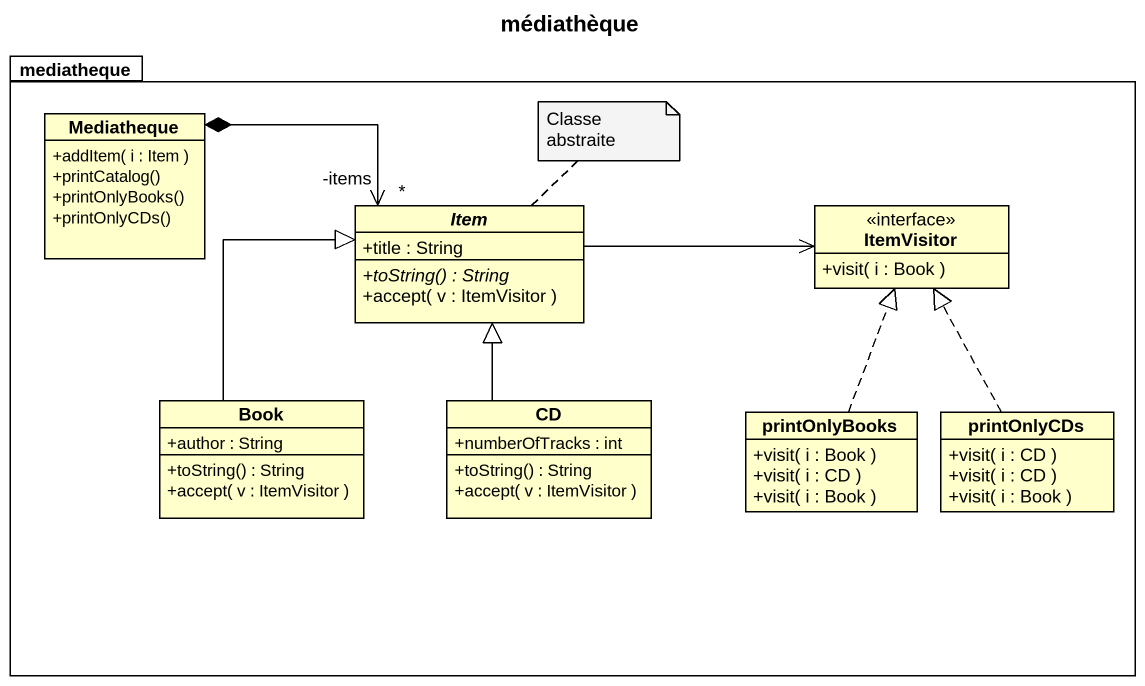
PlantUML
@startuml
title médiathèque
hide circle
hide empty members
skinparam classAttributeIconSize 0
package mediatheque {
  class Mediatheque {
    +addItem( i : Item )
    +printCatalog()
    +printOnlyBooks()
    +printOnlyCDs()
  }
  abstract class Item {
    +title : String
    {abstract} +toString() : String
    +accept( v : ItemVisitor )
  }
  interface ItemVisitor {
    +visit( i : Book )
  }
  class Book {
    +author : String
    +toString() : String
    +accept( v : ItemVisitor )
  }
  class CD {
    +numberOfTracks : int
    +toString() : String
    +accept( v : ItemVisitor )
  }
  class printOnlyBooks {
    +visit( i : Book )
    +visit( i : CD )
    +visit( i : Book )
  }
  class printOnlyCDs {
    +visit( i : CD )
    +visit( i : CD )
    +visit( i : Book )
  }
}
Mediatheque *-right-> "*\n-items" Item
Item -right-> ItemVisitor
Book -up-|> Item
CD -up-|> Item
printOnlyBooks .up.|> ItemVisitor
printOnlyCDs .up.|> ItemVisitor
note top of Item : Classe abstraite
@enduml
